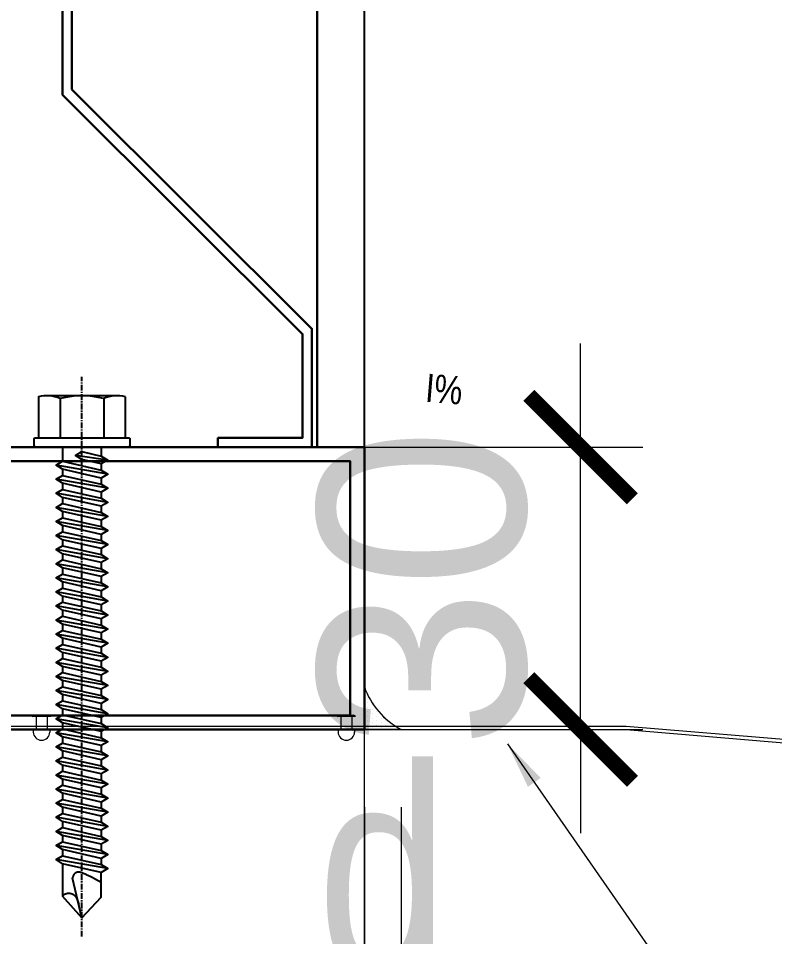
# Model space of a CAD drawing. Header units: millimetres. Extents: x -547695 to 905972, y -1055718 to 167349.
# Drawn here: x -513436 to -512858, y -1034031 to -1033329 of the extents above; entities that cross this region are included whole.
import ezdxf
from ezdxf.enums import TextEntityAlignment as Align

# ---------------------------------------------------------------- set-up
doc = ezdxf.new("R2010")
doc.units = ezdxf.units.MM
doc.linetypes.add('View-XTD-CT Cua$0$View-XĐL-CT Cửa$0$CENTER', pattern=[2, 1.25, -0.25, 0.25, -0.25])
doc.layers.get('DEFPOINTS').update_dxf_attribs({"color": 1, "lineweight": 25})
for name, color, linetype, lineweight in [('View-XTD-CT Cua$0$View-XĐL-CT Cửa$0$Dim - Vietduc', 149, 'Continuous', 13), ('View-XTD-CT Cua$0$View-XĐL-CT Cửa$0$G-Anno-Note', 7, 'Continuous', 18), ('View-XTD-CT Cua$0$View-XĐL-CT Cửa$0$Hatch - Vietduc', 250, 'Continuous', 5), ('View-XTD-CT Cua$0$View-XĐL-CT Cửa$0$KT-Dim', 5, 'Continuous', 15), ('View-XTD-CT Cua$0$View-XĐL-CT Cửa$0$KT-NetThay', 7, 'Continuous', 18), ('View-XTD-CT Cua$0$View-XĐL-CT Cửa$0$Netmanh - Vietduc', 149, 'Continuous', 25), ('View-XTD-CT Cua$0$View-XĐL-CT Cửa$0$NTT-252-DIM', 252, 'Continuous', 9), ('View-XTD-CT Cua$0$View-XĐL-CT Cửa$0$Profile - Vietduc', 14, 'Continuous', 30), ('View-XTD-CT Cua$0$View-XĐL-CT Cửa$0$SHEETING 0.13', 6, 'Continuous', 13), ('View-XTD-CT Cua$0$View-XĐL-CT Cửa$0$Thick Line 0.25', 7, 'Continuous', 25), ('View-XTD-CT Cua$0$View-XĐL-CT Cửa$0$Thin Line 0.13', 6, 'Continuous', 13)]:
    doc.layers.add(name, color=color, linetype=linetype, lineweight=lineweight)
doc.layers.add('View-XTD-CT Cua$0$View-XĐL-CT Cửa$0$Screw', color=253, linetype='Continuous')
doc.styles.add('ARIAL', font='arial.ttf')
doc.styles.add('View-XTD-CT Cua$0$View-XĐL-CT Cửa$0$GM-Arial', font='arial.ttf')
doc.styles.add('View-XTD-CT Cua$0$View-XĐL-CT Cửa$0$VnArial NarrowH', font='VHARIALN.TTF')
doc.dimstyles.new('View-XTD-CT Cua$0$View-XĐL-CT Cửa$0$GM_DIM50', dxfattribs={"dimscale": 0.5, "dimtxt": 220, "dimasz": 110, "dimexe": 66, "dimexo": 0, "dimgap": 55, "dimtad": 1, "dimdec": 0, "dimzin": 0, "dimdsep": 46, "dimtxsty": 'View-XTD-CT Cua$0$View-XĐL-CT Cửa$0$GM-Arial', "dimblk": 'View-XTD-CT Cua$0$View-XĐL-CT Cửa$0$_ArchTick', "dimcen": 150, "dimdle": 66, "dimclrd": 256, "dimclre": 256, "dimclrt": 6, "dimadec": 0, "dimazin": 0, "dimtfac": 1, "dimtdec": 0, "dimtix": 1, "dimtmove": 2, "dimatfit": 3, "dimfxl": 1, "dimtvp": 0.833333, "dimtolj": 1, "dimtzin": 0, "dimarcsym": 0})
doc.dimstyles.new('View-XTD-CT Cua$0$View-XĐL-CT Cửa$0$VD 1-1 x 25', dxfattribs={"dimscale": 25, "dimtxt": 2, "dimasz": 1, "dimexe": 1, "dimexo": 1, "dimgap": 0.5, "dimtad": 1, "dimdec": 0, "dimzin": 0, "dimdsep": 46, "dimtxsty": 'View-XTD-CT Cua$0$View-XĐL-CT Cửa$0$VnArial NarrowH', "dimcen": 0.09, "dimdle": 2, "dimclrd": 256, "dimclre": 256, "dimclrt": 7, "dimadec": 0, "dimazin": 0, "dimtm": 1e-09, "dimtfac": 1, "dimtdec": 0, "dimtix": 1, "dimtmove": 2, "dimatfit": 3, "dimfxl": 1, "dimtolj": 1, "dimtzin": 0, "dimarcsym": 0})

# ---------------------------------------------------------------- blocks, each defined once
blk = doc.blocks.new('View-XTD-CT Cua$0$View-XĐL-CT Cửa$0$_ArchTick')
at = {"color": 0, "linetype": 'ByBlock', "const_width": 0.15}
blk.add_lwpolyline([(-0.5, -0.5), (0.5, 0.5)], dxfattribs=at)
blk = doc.blocks.new('*D238')
at = {"layer": 'DEFPOINTS', "color": 0, "transparency": 16777216}
for p in [(-1956.15, 3640.7), (-1841.33, 3640.7), (-1956.15, 3490.7)]:
    blk.add_point(p, dxfattribs=at)
at = {"layer": 'View-XTD-CT Cua$0$View-XĐL-CT Cửa$0$KT-Dim', "lineweight": -2, "transparency": 16777216}
for p, q in [((-1841.33, 3640.7), (-1841.33, 3695.7)), ((-1956.15, 3640.7), (-1808.33, 3640.7)), ((-1841.33, 3490.7), (-1841.33, 3640.7)), ((-1956.15, 3490.7), (-1808.33, 3490.7)), ((-1841.33, 3490.7), (-1841.33, 3435.7))]:
    blk.add_line(p, q, dxfattribs=at)
at = {"layer": 'View-XTD-CT Cua$0$View-XĐL-CT Cửa$0$KT-Dim', "lineweight": -2, "transparency": 16777216, "xscale": 55, "yscale": 55, "zscale": 55}
for p, rotation in [((-1841.33, 3640.7), 270), ((-1841.33, 3490.7), 90)]:
    blk.add_blockref('View-XTD-CT Cua$0$View-XĐL-CT Cửa$0$_ArchTick', p, dxfattribs=dict(at, rotation=rotation))
at = {"layer": 'View-XTD-CT Cua$0$View-XĐL-CT Cửa$0$KT-Dim', "color": 6, "transparency": 16777216, "insert": (-1925.03, 3565.7), "char_height": 110, "attachment_point": 5, "rotation": 90, "style": 'View-XTD-CT Cua$0$View-XĐL-CT Cửa$0$GM-Arial'}
blk.add_mtext('\\A1;30', dxfattribs=at)
blk = doc.blocks.new('View-XTD-CT Cua$0$View-XĐL-CT Cửa$0$p.o.l')
at = {"color": 1}
blk.add_arc((0, 0), 1.6, 90, 270, dxfattribs=at)
at = {"color": 5}
blk.add_arc((0, 0), 1.6, 270, 90, dxfattribs=at)
for start, end in [(225, 270), (270, 315)]:
    blk.add_arc((0, 0), 1.1, start, end)
at = {"color": 2, "width": 0.299, "attachment_point": 2, "style": 'ARIAL'}
for s, insert, char_height in [('x', (-1, 1), 0.5), ('0', (0, 0), 0.3), ('x', (1, 1), 0.5)]:
    blk.add_mtext(s, dxfattribs=dict(at, insert=insert, char_height=char_height))
blk = doc.blocks.new('View-XTD-CT Cua$0$View-XĐL-CT Cửa$0$hex. head sd. 5.5x50 (elev)')
at = {"layer": 'View-XTD-CT Cua$0$View-XĐL-CT Cửa$0$Screw'}
for q in [(47.692, 2.052), (45.798, 1.005)]:
    blk.add_line((50, 0), q, dxfattribs=at)
blk.add_lwpolyline([(-1, 4.914), (-1, -4.914, 0.414214), (-0.825, -5.089), (-0.175, -5.089, 0.414214), (0, -4.914), (0, 4.914, 0.414214), (-0.175, 5.089), (-0.825, 5.089, 0.414214)], format="xyb", close=True, dxfattribs=at)
at = {"layer": 'View-XTD-CT Cua$0$View-XĐL-CT Cửa$0$Screw', "linetype": 'Continuous'}
blk.add_lwpolyline([(-5.334, -4.619, -0.175226), (-5.159, -2.309, -0.125989), (-5.159, 2.309, -0.175226), (-5.334, 4.619), (-1, 4.619), (-1, -4.619)], format="xyb", close=True, dxfattribs=at)
for points in [[(-5.451, -3.46), (-5.451, 3.764)], [(-5.159, 2.309), (-1, 2.309)], [(-5.159, -2.309), (-1, -2.309)]]:
    blk.add_lwpolyline(points, dxfattribs=at)
at = {"layer": 'View-XTD-CT Cua$0$View-XĐL-CT Cửa$0$Screw'}
for points in [[(0, 2.052), (1.511, 2.052)], [(2.88, -2.75), (3.283, -2.052), (2.352, 2.052), (1.914, 2.75), (1.511, 2.052), (2.442, -2.052), (2.88, -2.75), (1.914, 2.75)], [(2.352, 2.052), (3.007, 2.052)], [(4.377, -2.75), (4.78, -2.052), (3.848, 2.052), (3.41, 2.75), (3.007, 2.052), (3.939, -2.052), (4.377, -2.75), (3.41, 2.75)], [(3.848, 2.052), (4.504, 2.052)], [(5.873, -2.75), (6.276, -2.052), (5.344, 2.052), (4.906, 2.75), (4.504, 2.052), (5.435, -2.052), (5.873, -2.75), (4.906, 2.75)], [(5.344, 2.052), (6, 2.052)], [(7.37, -2.75), (7.772, -2.052), (6.841, 2.052), (6.403, 2.75), (6, 2.052), (6.931, -2.052), (7.37, -2.75), (6.403, 2.75)], [(6.841, 2.052), (7.496, 2.052)], [(8.866, -2.75), (9.269, -2.052), (8.337, 2.052), (7.899, 2.75), (7.496, 2.052), (8.428, -2.052), (8.866, -2.75), (7.899, 2.75)], [(8.337, 2.052), (8.993, 2.052)], [(10.362, -2.75), (10.765, -2.052), (9.833, 2.052), (9.395, 2.75), (8.993, 2.052), (9.924, -2.052), (10.362, -2.75), (9.395, 2.75)], [(9.833, 2.052), (10.489, 2.052)], [(11.859, -2.75), (12.261, -2.052), (11.33, 2.052), (10.892, 2.75), (10.489, 2.052), (11.421, -2.052), (11.859, -2.75), (10.892, 2.75)], [(11.33, 2.052), (11.985, 2.052)], [(13.355, -2.75), (13.758, -2.052), (12.826, 2.052), (12.388, 2.75), (11.985, 2.052), (12.917, -2.052), (13.355, -2.75), (12.388, 2.75)], [(12.826, 2.052), (13.482, 2.052)], [(14.851, -2.75), (15.254, -2.052), (14.322, 2.052), (13.884, 2.75), (13.482, 2.052), (14.413, -2.052), (14.851, -2.75), (13.884, 2.75)], [(14.322, 2.052), (14.978, 2.052)], [(16.348, -2.75), (16.75, -2.052), (15.819, 2.052), (15.381, 2.75), (14.978, 2.052), (15.91, -2.052), (16.348, -2.75), (15.381, 2.75)], [(15.819, 2.052), (16.474, 2.052)], [(17.844, -2.75), (18.247, -2.052), (17.315, 2.052), (16.877, 2.75), (16.474, 2.052), (17.406, -2.052), (17.844, -2.75), (16.877, 2.75)], [(17.315, 2.052), (17.971, 2.052)], [(19.34, -2.75), (19.743, -2.052), (18.812, 2.052), (18.373, 2.75), (17.971, 2.052), (18.902, -2.052), (19.34, -2.75), (18.373, 2.75)], [(18.812, 2.052), (19.467, 2.052)], [(20.837, -2.75), (21.239, -2.052), (20.308, 2.052), (19.87, 2.75), (19.467, 2.052), (20.399, -2.052), (20.837, -2.75), (19.87, 2.75)], [(20.308, 2.052), (20.963, 2.052)], [(22.333, -2.75), (22.736, -2.052), (21.804, 2.052), (21.366, 2.75), (20.963, 2.052), (21.895, -2.052), (22.333, -2.75), (21.366, 2.75)], [(21.804, 2.052), (22.46, 2.052)], [(23.829, -2.75), (24.232, -2.052), (23.301, 2.052), (22.863, 2.75), (22.46, 2.052), (23.391, -2.052), (23.829, -2.75), (22.863, 2.75)], [(23.301, 2.052), (23.956, 2.052)], [(25.326, -2.75), (25.728, -2.052), (24.797, 2.052), (24.359, 2.75), (23.956, 2.052), (24.888, -2.052), (25.326, -2.75), (24.359, 2.75)], [(24.797, 2.052), (25.453, 2.052)], [(26.822, -2.75), (27.225, -2.052), (26.293, 2.052), (25.855, 2.75), (25.453, 2.052), (26.384, -2.052), (26.822, -2.75), (25.855, 2.75)], [(26.293, 2.052), (26.949, 2.052)], [(28.318, -2.75), (28.721, -2.052), (27.79, 2.052), (27.352, 2.75), (26.949, 2.052), (27.88, -2.052), (28.318, -2.75), (27.352, 2.75)], [(27.79, 2.052), (28.445, 2.052)], [(29.815, -2.75), (30.218, -2.052), (29.286, 2.052), (28.848, 2.75), (28.445, 2.052), (29.377, -2.052), (29.815, -2.75), (28.848, 2.75)], [(29.286, 2.052), (29.942, 2.052)], [(31.311, -2.75), (31.714, -2.052), (30.782, 2.052), (30.344, 2.75), (29.942, 2.052), (30.873, -2.052), (31.311, -2.75), (30.344, 2.75)], [(30.782, 2.052), (31.438, 2.052)], [(32.807, -2.75), (33.21, -2.052), (32.279, 2.052), (31.841, 2.75), (31.438, 2.052), (32.369, -2.052), (32.807, -2.75), (31.841, 2.75)], [(32.279, 2.052), (32.934, 2.052)], [(34.304, -2.75), (34.707, -2.052), (33.775, 2.052), (33.337, 2.75), (32.934, 2.052), (33.866, -2.052), (34.304, -2.75), (33.337, 2.75)], [(33.775, 2.052), (34.431, 2.052)], [(35.8, -2.75), (36.203, -2.052), (35.271, 2.052), (34.833, 2.75), (34.431, 2.052), (35.362, -2.052), (35.8, -2.75), (34.833, 2.75)], [(35.271, 2.052), (35.927, 2.052)], [(37.297, -2.75), (37.699, -2.052), (36.768, 2.052), (36.33, 2.75), (35.927, 2.052), (36.858, -2.052), (37.297, -2.75), (36.33, 2.75)], [(36.768, 2.052), (37.423, 2.052)], [(38.793, -2.75), (39.196, -2.052), (38.264, 2.052), (37.826, 2.75), (37.423, 2.052), (38.355, -2.052), (38.793, -2.75), (37.826, 2.75)], [(38.264, 2.052), (38.92, 2.052)], [(40.289, -2.75), (40.692, -2.052), (39.76, 2.052), (39.322, 2.75), (38.92, 2.052), (39.851, -2.052), (40.289, -2.75), (39.322, 2.75)], [(39.76, 2.052), (40.416, 2.052)], [(41.786, -2.75), (42.188, -2.052), (41.257, 2.052), (40.819, 2.75), (40.416, 2.052), (41.348, -2.052), (41.786, -2.75), (40.819, 2.75)], [(41.257, 2.052), (41.912, 2.052)], [(43.282, -2.75), (43.685, -2.052), (42.753, 2.052), (42.315, 2.75), (41.912, 2.052), (42.844, -2.052), (43.282, -2.75), (42.315, 2.75)], [(42.753, 2.052), (43.409, 2.052)], [(44.778, -2.75), (45.181, -2.052), (44.25, 2.052), (43.811, 2.75), (43.409, 2.052), (44.34, -2.052), (44.778, -2.75), (43.811, 2.75)], [(44.25, 2.052), (47.692, 2.052)], [(47.692, 2.052), (47.618, 1.995), (47.553, 1.924), (47.496, 1.84), (47.45, 1.745), (47.415, 1.641), (47.391, 1.529), (47.381, 1.411), (47.384, 1.288), (47.403, 1.162), (47.445, 1.035), (47.517, 0.908), (47.627, 0.783), (47.782, 0.661), (47.991, 0.545), (48.26, 0.436), (48.598, 0.335)], [(46.261, -2.052), (45.863, -1.326), (45.73, -1.08), (45.622, -0.876), (45.536, -0.707), (45.467, -0.566), (45.41, -0.446), (45.363, -0.339), (45.321, -0.241), (45.283, -0.148), (45.251, -0.062), (45.223, 0.019), (45.2, 0.095), (45.182, 0.166), (45.168, 0.233), (45.159, 0.295), (45.155, 0.354), (45.156, 0.409), (45.16, 0.461), (45.168, 0.509), (45.179, 0.554), (45.193, 0.596), (45.209, 0.634), (45.227, 0.67), (45.247, 0.702), (45.269, 0.732), (45.292, 0.76), (45.318, 0.786), (45.346, 0.81), (45.376, 0.834), (45.409, 0.857), (45.444, 0.879), (45.483, 0.901), (45.524, 0.923), (45.566, 0.943), (45.611, 0.962), (45.657, 0.978), (45.704, 0.991), (45.751, 1), (45.798, 1.005)], [(1.384, -2.75), (1.787, -2.052), (1.321, 0), (0.883, 0.698), (0.48, 0), (0.946, -2.052), (1.384, -2.75), (0.883, 0.698)], [(50, 0), (47.815, -2.052), (45.205, -2.052)], [(0, -2.052), (0.946, -2.052)], [(1.787, -2.052), (2.442, -2.052)], [(3.283, -2.052), (3.939, -2.052)], [(4.78, -2.052), (5.435, -2.052)], [(6.276, -2.052), (6.931, -2.052)], [(7.772, -2.052), (8.428, -2.052)], [(9.269, -2.052), (9.924, -2.052)], [(10.765, -2.052), (11.421, -2.052)], [(12.261, -2.052), (12.917, -2.052)], [(13.758, -2.052), (14.413, -2.052)], [(15.254, -2.052), (15.91, -2.052)], [(16.75, -2.052), (17.406, -2.052)], [(18.247, -2.052), (18.902, -2.052)], [(19.743, -2.052), (20.399, -2.052)], [(21.239, -2.052), (21.895, -2.052)], [(22.736, -2.052), (23.391, -2.052)], [(24.232, -2.052), (24.888, -2.052)], [(25.728, -2.052), (26.384, -2.052)], [(27.225, -2.052), (27.88, -2.052)], [(28.721, -2.052), (29.377, -2.052)], [(30.218, -2.052), (30.873, -2.052)], [(31.714, -2.052), (32.369, -2.052)], [(33.21, -2.052), (33.866, -2.052)], [(34.707, -2.052), (35.362, -2.052)], [(36.203, -2.052), (36.858, -2.052)], [(37.699, -2.052), (38.355, -2.052)], [(39.196, -2.052), (39.851, -2.052)], [(40.692, -2.052), (41.348, -2.052)], [(42.188, -2.052), (42.844, -2.052)], [(43.685, -2.052), (44.34, -2.052)]]:
    blk.add_lwpolyline(points, dxfattribs=at)
at = {"layer": 'View-XTD-CT Cua$0$View-XĐL-CT Cửa$0$Screw', "linetype": 'View-XTD-CT Cua$0$View-XĐL-CT Cửa$0$CENTER', "ltscale": 0.5}
blk.add_lwpolyline([(52, 0), (-7.451, 0)], dxfattribs=at)
at = {"layer": 'View-XTD-CT Cua$0$View-XĐL-CT Cửa$0$Screw', "xscale": 0.0009999999999763531, "yscale": 0.0009999999999763531, "zscale": 0.0009999999999763531}
blk.add_blockref('View-XTD-CT Cua$0$View-XĐL-CT Cửa$0$p.o.l', (-1, 0), dxfattribs=at)
blk = doc.blocks.new('View-XTD-CT Cua$0$View-XĐL-CT Cửa$0$A$C42224540')
at = {"layer": 'View-XTD-CT Cua$0$View-XĐL-CT Cửa$0$Thin Line 0.13', "color": 3}
for p, q in [((-0.431, 0), (-0.431, 0.079)), ((-0.431, 0), (0.087, 0)), ((-0.347, -0.408), (-0.347, 0)), ((0, -0.408), (0, 0)), ((0.087, 0), (0.087, 0.079)), ((-0.463, -0.408), (0.119, -0.408)), ((-0.463, -0.408), (-0.395, -0.452)), ((0.051, -0.452), (-0.395, -0.452)), ((0.119, -0.408), (0.051, -0.452))]:
    blk.add_line(p, q, dxfattribs=at)
blk.add_arc((-0.172, 0.079), 0.259, 0, 180, dxfattribs=at)
blk = doc.blocks.new('*D252')
at = {"layer": 'DEFPOINTS', "color": 0, "transparency": 16777216}
for p in [(-1956.15, 3449.53), (-1936.54, 3449.53), (-1956.15, 3332.26)]:
    blk.add_point(p, dxfattribs=at)
at = {"layer": 'View-XTD-CT Cua$0$View-XĐL-CT Cửa$0$KT-Dim', "lineweight": -2, "transparency": 16777216}
for p, q in [((-1956.15, 3449.53), (-1956.15, 3299.26)), ((-1936.54, 3449.53), (-1936.54, 3299.26)), ((-1956.15, 3332.26), (-2011.15, 3332.26)), ((-1936.54, 3332.26), (-1956.15, 3332.26)), ((-1936.54, 3332.26), (-1881.54, 3332.26))]:
    blk.add_line(p, q, dxfattribs=at)
at = {"layer": 'View-XTD-CT Cua$0$View-XĐL-CT Cửa$0$KT-Dim', "lineweight": -2, "transparency": 16777216, "xscale": 55, "yscale": 55, "zscale": 55}
blk.add_blockref('View-XTD-CT Cua$0$View-XĐL-CT Cửa$0$_ArchTick', (-1956.15, 3332.26), dxfattribs=at)
at = {"layer": 'View-XTD-CT Cua$0$View-XĐL-CT Cửa$0$KT-Dim', "lineweight": -2, "transparency": 16777216, "xscale": 55, "yscale": 55, "zscale": 55, "rotation": 180}
blk.add_blockref('View-XTD-CT Cua$0$View-XĐL-CT Cửa$0$_ArchTick', (-1936.54, 3332.26), dxfattribs=at)
at = {"layer": 'View-XTD-CT Cua$0$View-XĐL-CT Cửa$0$KT-Dim', "color": 6, "transparency": 16777216, "insert": (-1946.34, 3414.76), "char_height": 110, "attachment_point": 5, "style": 'View-XTD-CT Cua$0$View-XĐL-CT Cửa$0$GM-Arial'}
blk.add_mtext('\\A1;{\\f.VnArial Narrow|b0|i0|c0|p34;d}', dxfattribs=at)
blk = doc.blocks.new('View-XTD-CT Cua$0$View-XĐL-CT Cửa$0$A$C77827696')
at = {"layer": 'View-XTD-CT Cua$0$View-XĐL-CT Cửa$0$Hatch - Vietduc'}
h = blk.add_hatch(dxfattribs=at)
h.set_pattern_fill('DOTS', color=256, scale=1.5, angle=90)
h.set_pattern_definition([(90, (-965169.4266, 106980.0683), (-2.38125, 1.190625), [0, -2.38125])])
edge = h.paths.add_edge_path()
edge.add_line((-1936.54, 3490.7), (-1956.15, 3490.7))
edge.add_line((-1956.15, 3490.7), (-1956.15, 3513.49))
edge.add_arc((-1917.99, 3526.49), 40.31, 198.807, 242.6031)
blk.add_lwpolyline([(-1936.54, 3490.7), (-1956.15, 3490.7), (-1956.15, 3513.49, 0.193457)], format="xyb", close=True, dxfattribs=at)
blk.add_lwpolyline([(-1956.15, 3240.48), (-1956.15, 3490.7), (-3154.06, 3490.7), (-3154.06, 3240.48)], close=True, dxfattribs=at)
blk.add_arc((-1917.99, 3526.49), 40.31, 198.807, 242.6031, dxfattribs=at)
at = {"layer": 'View-XTD-CT Cua$0$View-XĐL-CT Cửa$0$Netmanh - Vietduc'}
blk.add_line((-1956.15, 3640.7), (-1956.15, 4374.91), dxfattribs=at)
at = {"layer": 'View-XTD-CT Cua$0$View-XĐL-CT Cửa$0$NTT-252-DIM'}
blk.add_lwpolyline([(-1935.57, 3661.39, 0, 0, 0), (-1888.8, 3657.49, 10, 0, 0), (-1853.45, 3654.55, 0, 0, 0)], format="xyseb", dxfattribs=at)
at = {"layer": 'View-XTD-CT Cua$0$View-XĐL-CT Cửa$0$Profile - Vietduc'}
blk.add_line((-1981.15, 3640.7), (-1981.15, 4374.91), dxfattribs=at)
for points in [[(-2033.99, 3645.7), (-2033.99, 3640.7), (-1983.99, 3640.7), (-1983.99, 3703.55), (-2111.49, 3830.71), (-2111.49, 3955.7), (-2228.99, 4080.67), (-2228.99, 4135.7), (-2183.99, 4135.7), (-2183.99, 4140.7), (-2233.99, 4140.7), (-2233.99, 4077.94), (-2116.49, 3952.96), (-2116.49, 3827.85), (-1988.99, 3700.7), (-1988.99, 3645.7)], [(-2256.15, 3490.7), (-2256.15, 3640.7), (-1956.15, 3640.7), (-1956.15, 3490.7)], [(-2248.65, 3498.2), (-2248.65, 3633.2), (-1963.65, 3633.2), (-1963.65, 3498.2)]]:
    blk.add_lwpolyline(points, close=True, dxfattribs=at)
at = {"layer": 'View-XTD-CT Cua$0$View-XĐL-CT Cửa$0$SHEETING 0.13'}
for p, q in [((-1715.67, 3483.94), (-1817.1, 3492.39)), ((-1817.1, 3490.7), (-1717.36, 3482.25))]:
    blk.add_line(p, q, dxfattribs=at)
blk.add_lwpolyline([(-1817.1, 3492.39), (-3204.76, 3492.39), (-3204.76, 3461.3, 1), (-3200.42, 3461.3, -0.03968), (-3200.7, 3466.62), (-3200.7, 3484.49), (-3202.39, 3484.49), (-3202.39, 3466.54, 0.047719), (-3202.11, 3461.3, -1), (-3203.07, 3461.3), (-3203.07, 3490.7), (-1817.1, 3490.7)], format="xyb", dxfattribs=at)
at = {"layer": 'View-XTD-CT Cua$0$View-XĐL-CT Cửa$0$Screw', "xscale": -5.000000000000013, "yscale": 5.000000000000013, "zscale": 4.999999999999999, "rotation": 89.99999999999984}
blk.add_blockref('View-XTD-CT Cua$0$View-XĐL-CT Cửa$0$hex. head sd. 5.5x50 (elev)', (-2106.15, 3640.7), dxfattribs=at)
at = {"layer": 'View-XTD-CT Cua$0$View-XĐL-CT Cửa$0$Thick Line 0.25', "xscale": 16.90608977029389, "yscale": 16.90608977029389, "zscale": 16.90608977029389, "rotation": 180}
for p in [(-2130.51, 3490.7), (-1968.63, 3490.7)]:
    blk.add_blockref('View-XTD-CT Cua$0$View-XĐL-CT Cửa$0$A$C42224540', p, dxfattribs=at)
at = {"layer": 'View-XTD-CT Cua$0$View-XĐL-CT Cửa$0$G-Anno-Note', "style": 'ARIAL', "oblique": 0, "width": 0.8}
blk.add_text('I%%%', height=15, rotation=355.2362, dxfattribs=at).set_placement((-1913.83, 3671.48), align=Align.MIDDLE_CENTER)
at = {"layer": 'View-XTD-CT Cua$0$View-XĐL-CT Cửa$0$KT-Dim'}
for base, p1, p2, angle, text, picture, middle in [((-1841.33, 3640.7), (-1956.15, 3490.7), (-1956.15, 3640.7), 90, '30', '*D238', (-1925.03, 3565.7)), ((-1956.15, 3332.26), (-1936.54, 3449.53), (-1956.15, 3449.53), 180, '{\\f.VnArial Narrow|b0|i0|c0|p34;d}', '*D252', (-1946.34, 3414.76))]:
    dim = blk.add_linear_dim(base=base, p1=p1, p2=p2, angle=angle, text=text, dimstyle='View-XTD-CT Cua$0$View-XĐL-CT Cửa$0$GM_DIM50', dxfattribs=at)
    dim.commit()
    dim.dimension.update_dxf_attribs({"geometry": picture, "text_midpoint": middle})
at = {"layer": 'View-XTD-CT Cua$0$View-XĐL-CT Cửa$0$Dim - Vietduc'}
blk.add_leader([(-1880.19, 3483.14), (-1692.5, 3213.18), (-1063.52, 3213.18)], dimstyle='View-XTD-CT Cua$0$View-XĐL-CT Cửa$0$VD 1-1 x 25', dxfattribs=at)

msp = doc.modelspace()

# ---------------------------------------------------------------- block references
at = {"layer": 'View-XTD-CT Cua$0$View-XĐL-CT Cửa$0$KT-NetThay', "xscale": 1.44, "yscale": 1.44, "zscale": 1.44}
msp.add_blockref('View-XTD-CT Cua$0$View-XĐL-CT Cửa$0$A$C77827696', (-510354.47, -1038899.17), dxfattribs=at)

doc.saveas('drawing.dxf')
